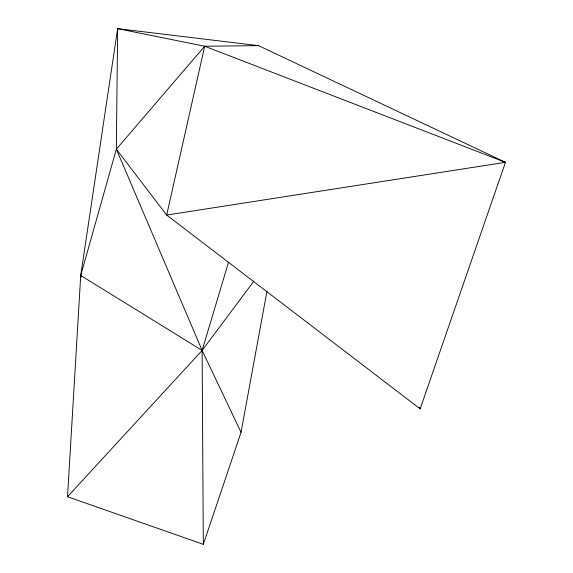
<?xml version="1.0" encoding="UTF-8"?>
<svg xmlns="http://www.w3.org/2000/svg" width="573" height="573" viewBox="0 0 573 573"><rect width="100%" height="100%" fill="white"/><g stroke="black" fill="none" stroke-linecap="round" stroke-linejoin="round"><path stroke-width="0.86" d="M266.911 291.521L241.04 432.329L203.322 544.35L67.535 496.741L80.721 275.463L116.348 149.181L117.637 28.65L258.559 45.647L505.465 162.324L420.152 408.871L166.679 215.061L116.348 149.181L204.697 46.227L258.559 45.647M81.115 277.196L80.721 275.463L117.637 28.65L204.697 46.227L505.465 162.324L166.679 215.061L204.697 46.227M203.322 544.35L202.119 350.447L228.541 262.162M67.535 496.741L202.119 350.447L253.932 281.035M503.674 162.352L505.465 162.324M80.721 275.463L202.119 350.447L241.04 432.329M419.157 407.389L420.152 408.871M116.348 149.181L202.119 350.447"/></g></svg>
